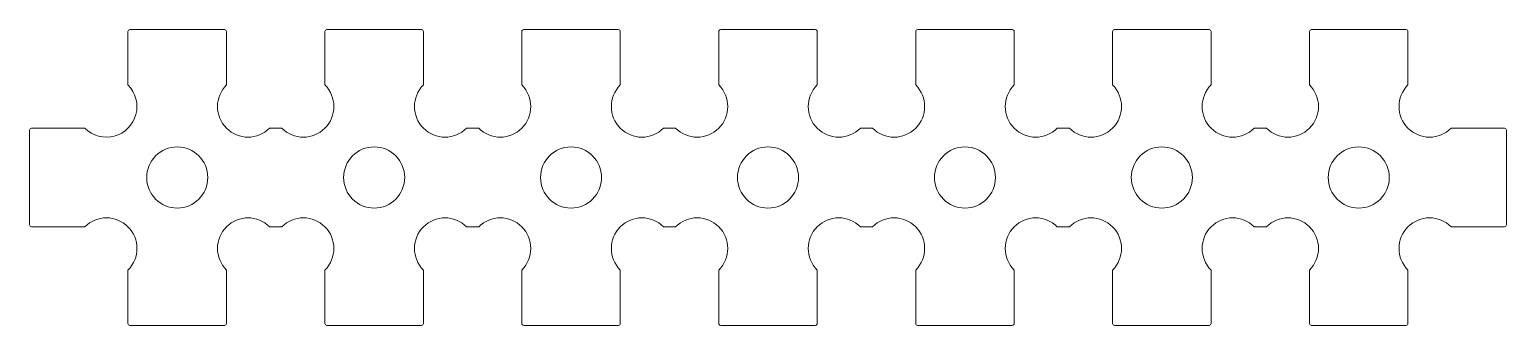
# Model space of a CAD drawing. Extents: x -37.5 to 37.5, y -7.5 to 7.5.
import ezdxf

# ---------------------------------------------------------------- set-up
doc = ezdxf.new("R2010")
doc.units = 0
doc.layers.get('0').update_dxf_attribs({"lineweight": 0})
doc.layers.add('holes', color=1, linetype='Continuous', lineweight=0)

msp = doc.modelspace()

# ---------------------------------------------------------------- linework, layer by layer
at = {"flags": 128}
msp.add_lwpolyline([(27.6, -7.5, -0.414214), (27.5, -7.4), (27.5, -4.692, 1), (25.308, -2.5), (24.692, -2.5, 1), (22.5, -4.692), (22.5, -7.4, -0.414214), (22.4, -7.5), (17.6, -7.5, -0.414214), (17.5, -7.4), (17.5, -4.692, 1), (15.308, -2.5), (14.692, -2.5, 1), (12.5, -4.692), (12.5, -7.4, -0.414214), (12.4, -7.5), (7.6, -7.5, -0.414214), (7.5, -7.4), (7.5, -4.692, 1), (5.308, -2.5), (4.692, -2.5, 1), (2.5, -4.692), (2.5, -7.4, -0.414214), (2.4, -7.5), (-2.4, -7.5, -0.414214), (-2.5, -7.4), (-2.5, -4.692, 1), (-4.692, -2.5), (-5.308, -2.5, 1), (-7.5, -4.692), (-7.5, -7.4, -0.414214), (-7.6, -7.5), (-12.4, -7.5, -0.414214), (-12.5, -7.4), (-12.5, -4.692, 1), (-14.692, -2.5), (-15.308, -2.5, 1), (-17.5, -4.692), (-17.5, -7.4, -0.414214), (-17.6, -7.5), (-22.4, -7.5, -0.414214), (-22.5, -7.4), (-22.5, -4.692, 1), (-24.692, -2.5), (-25.308, -2.5, 1), (-27.5, -4.692), (-27.5, -7.4, -0.414214), (-27.6, -7.5), (-32.4, -7.5, -0.414214), (-32.5, -7.4), (-32.5, -4.692, 1), (-34.692, -2.5), (-37.4, -2.5, -0.414214), (-37.5, -2.4), (-37.5, 2.4, -0.414214), (-37.4, 2.5), (-34.692, 2.5, 1), (-32.5, 4.692), (-32.5, 7.4, -0.414214), (-32.4, 7.5), (-27.6, 7.5, -0.414214), (-27.5, 7.4), (-27.5, 4.692, 1), (-25.308, 2.5), (-24.692, 2.5, 1), (-22.5, 4.692), (-22.5, 7.4, -0.414214), (-22.4, 7.5), (-17.6, 7.5, -0.414214), (-17.5, 7.4), (-17.5, 4.692, 1), (-15.308, 2.5), (-14.692, 2.5, 1), (-12.5, 4.692), (-12.5, 7.4, -0.414214), (-12.4, 7.5), (-7.6, 7.5, -0.414214), (-7.5, 7.4), (-7.5, 4.692, 1), (-5.308, 2.5), (-4.692, 2.5, 1), (-2.5, 4.692), (-2.5, 7.4, -0.414214), (-2.4, 7.5), (2.4, 7.5, -0.414214), (2.5, 7.4), (2.5, 4.692, 1), (4.692, 2.5), (5.308, 2.5, 1), (7.5, 4.692), (7.5, 7.4, -0.414214), (7.6, 7.5), (12.4, 7.5, -0.414214), (12.5, 7.4), (12.5, 4.692, 1), (14.692, 2.5), (15.308, 2.5, 1), (17.5, 4.692), (17.5, 7.4, -0.414214), (17.6, 7.5), (22.4, 7.5, -0.414214), (22.5, 7.4), (22.5, 4.692, 1), (24.692, 2.5), (25.308, 2.5, 1), (27.5, 4.692), (27.5, 7.4, -0.414214), (27.6, 7.5), (32.4, 7.5, -0.414214), (32.5, 7.4), (32.5, 4.692, 1), (34.692, 2.5), (37.4, 2.5, -0.414214), (37.5, 2.4), (37.5, -2.4, -0.414214), (37.4, -2.5), (34.692, -2.5, 1), (32.5, -4.692), (32.5, -7.4, -0.414214), (32.4, -7.5), (27.6, -7.5)], format="xyb", dxfattribs=at)
at = {"layer": 'holes'}
for centre in [(-30, 0), (-20, 0), (-10, 0), (0, 0), (10, 0), (20, 0), (30, 0)]:
    msp.add_circle(centre, 1.55, dxfattribs=at)

doc.saveas('drawing.dxf')
